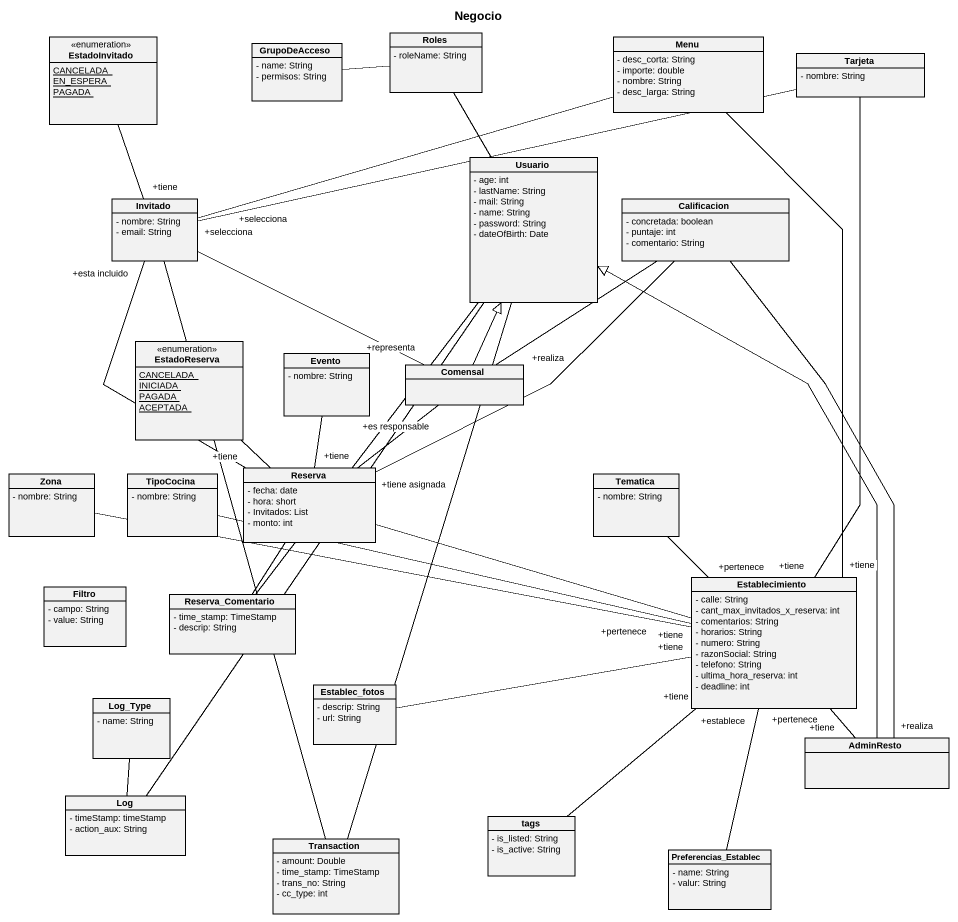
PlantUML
@startuml
title Negocio
hide circle
hide empty members
skinparam classAttributeIconSize 0
enum EstadoInvitado {
  {static} CANCELADA
  {static} EN_ESPERA
  {static} PAGADA
}
class GrupoDeAcceso {
  - name: String
  - permisos: String
}
class Roles {
  - roleName: String
}
class Menu {
  - desc_corta: String
  - importe: double
  - nombre: String
  - desc_larga: String
}
class Tarjeta {
  - nombre: String
}
class Usuario {
  - age: int
  - lastName: String
  - mail: String
  - name: String
  - password: String
  - dateOfBirth: Date
}
class Invitado {
  - nombre: String
  - email: String
}
class Calificacion {
  - concretada: boolean
  - puntaje: int
  - comentario: String
}
enum EstadoReserva {
  {static} CANCELADA
  {static} INICIADA
  {static} PAGADA
  {static} ACEPTADA
}
class Evento {
  - nombre: String
}
class Comensal
class Zona {
  - nombre: String
}
class TipoCocina {
  - nombre: String
}
class Reserva {
  - fecha: date
  - hora: short
  - Invitados: List
  - monto: int
}
class Tematica {
  - nombre: String
}
class Filtro {
  - campo: String
  - value: String
}
class Reserva_Comentario {
  - time_stamp: TimeStamp
  - descrip: String
}
class Establecimiento {
  - calle: String
  - cant_max_invitados_x_reserva: int
  - comentarios: String
  - horarios: String
  - numero: String
  - razonSocial: String
  - telefono: String
  - ultima_hora_reserva: int
  - deadline: int
}
class Log_Type {
  - name: String
}
class Establec_fotos {
  - descrip: String
  - url: String
}
class AdminResto
class Log {
  - timeStamp: timeStamp
  - action_aux: String
}
class tags {
  - is_listed: String
  - is_active: String
}
class Transaction {
  - amount: Double
  - time_stamp: TimeStamp
  - trans_no: String
  - cc_type: int
}
class Preferencias_Establec {
  - name: String
  - valur: String
}
GrupoDeAcceso -right- Roles
Usuario -up- Roles
Usuario -- Log
Usuario -- Transaction
Invitado "+tiene" -up- EstadoInvitado
Invitado "+selecciona" -right- Menu
Invitado "+selecciona" -right- Tarjeta
Invitado "+esta incluido" -- Reserva
Invitado -- Transaction
Calificacion -- "+tiene asignada" Reserva
Comensal -up-|> Usuario
Comensal "+representa" -left- Invitado
Comensal "+realiza" -up- Calificacion
Reserva "+tiene" -up- EstadoReserva
Reserva "+tiene" -up- Evento
Reserva -up- "+es responsable" Comensal
Reserva_Comentario -up- Usuario
Reserva_Comentario -up- Reserva
Establecimiento "+tiene" -up- Menu
Establecimiento "+tiene" -up- Tarjeta
Establecimiento "+pertenece" -left- Zona
Establecimiento "+tiene" -left- TipoCocina
Establecimiento -left- Reserva
Establecimiento "+pertenece" -up- Tematica
Establec_fotos -right- "+tiene" Establecimiento
AdminResto -up-|> Usuario
AdminResto "+realiza" -up- Calificacion
AdminResto "+tiene" -up- "+pertenece" Establecimiento
Log -up- Log_Type
tags -up- "+tiene" Establecimiento
Preferencias_Establec -up- "+establece" Establecimiento
@enduml
